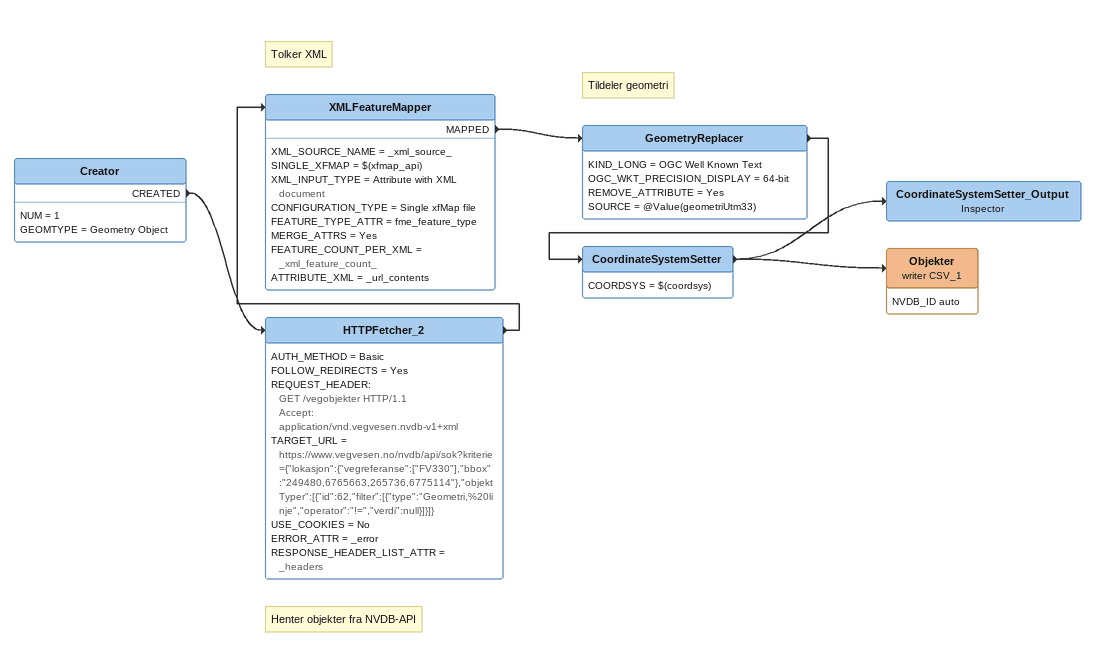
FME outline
Creator
    NUM = 1
    GEOMTYPE = Geometry Object
    CREATED -> HTTPFetcher_2
Note: Henter objekter fra NVDB-API
HTTPFetcher_2
    AUTH_METHOD = Basic
    FOLLOW_REDIRECTS = Yes
    REQUEST_HEADER:
      GET /vegobjekter HTTP/1.1
      Accept: application/vnd.vegvesen.nvdb-v1+xml
    TARGET_URL = https://www.vegvesen.no/nvdb/api/sok?kriterie={"lokasjon":{"vegreferanse":["FV330"],"bbox":"249480,6765663,265736,6775114"},"objektTyper":[{"id":62,"filter":[{"type":"Geometri,%20linje","operator":"!=","verdi":null}]}]}
    USE_COOKIES = No
    ERROR_ATTR = _error
    RESPONSE_HEADER_LIST_ATTR = _headers
    -> XMLFeatureMapper
Note: Tolker XML
XMLFeatureMapper
    XML_SOURCE_NAME = _xml_source_
    SINGLE_XFMAP = $(xfmap_api)
    XML_INPUT_TYPE = Attribute with XML document
    CONFIGURATION_TYPE = Single xfMap file
    FEATURE_TYPE_ATTR = fme_feature_type
    MERGE_ATTRS = Yes
    FEATURE_COUNT_PER_XML = _xml_feature_count_
    ATTRIBUTE_XML = _url_contents
    MAPPED -> GeometryReplacer
Note: Tildeler geometri
GeometryReplacer
    KIND_LONG = OGC Well Known Text
    OGC_WKT_PRECISION_DISPLAY = 64-bit
    REMOVE_ATTRIBUTE = Yes
    SOURCE = @Value(geometriUtm33)
    -> CoordinateSystemSetter
CoordinateSystemSetter
    COORDSYS = $(coordsys)
    -> CoordinateSystemSetter_Output
    -> Objekter (writer CSV_1)
CoordinateSystemSetter_Output: Inspector
Objekter (writer CSV_1)
    attributes: NVDB_ID auto
